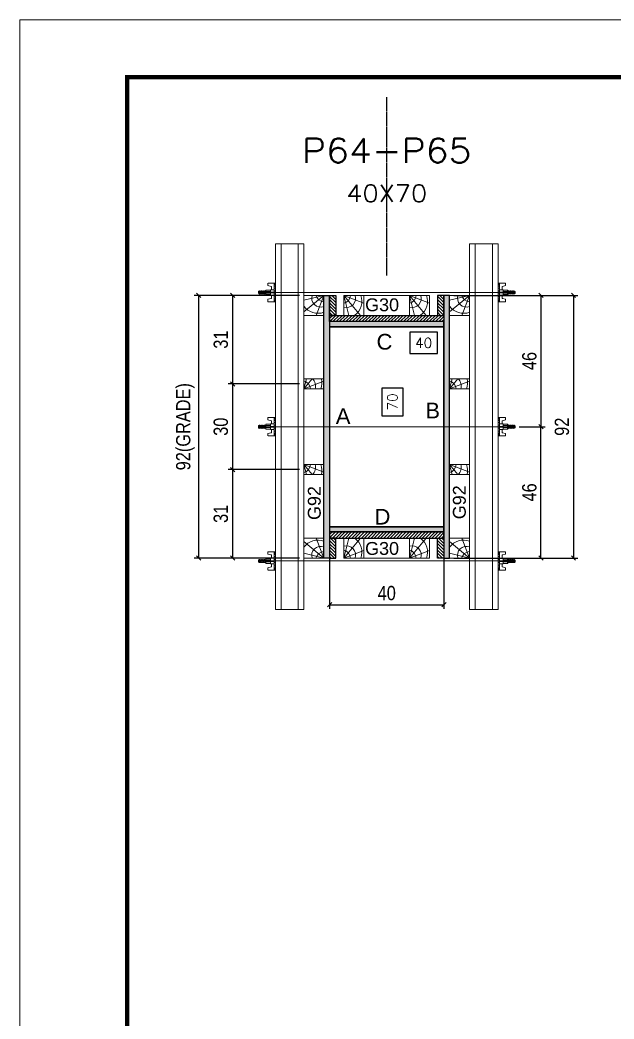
# Model space of a CAD drawing. Extents: x 28748 to 35002, y 14885 to 43501.
# Drawn here: x 28748 to 29164, y 35910 to 36609 of the extents above; entities that cross this region are included whole.
import ezdxf
from ezdxf.enums import TextEntityAlignment as Align

# ---------------------------------------------------------------- set-up
doc = ezdxf.new("R2010")
doc.units = 0
doc.linetypes.add('DASHED', pattern=[0.75, 0.5, -0.25])
doc.linetypes.add('HIDDEN', pattern=[0.375, 0.25, -0.125])
for name, color, linetype in [('CHAPA', 1, 'Continuous'), ('COTA', 241, 'Continuous'), ('MEIO_PONT', 93, 'Continuous'), ('Painéis', 200, 'Continuous'), ('SARRAFO', 251, 'Continuous'), ('Texto de Titulo', 7, 'Continuous'), ('Texto Qtd Sarr', 242, 'Continuous'), ('TEXTO_GERAL', 7, 'Continuous')]:
    doc.layers.add(name, color=color, linetype=linetype)
for name, color, linetype, lineweight in [('Folhas', 255, 'Continuous', 9), ('Hachura', 251, 'Continuous', 9), ('Madeira', 126, 'Continuous', 18), ('Perfil Metálico', 224, 'Continuous', 18), ('SARRAFO DE PRESSAO', 251, 'DASHED', 9), ('Texto Seção', 7, 'Continuous', 15)]:
    doc.layers.add(name, color=color, linetype=linetype, lineweight=lineweight)
doc.styles.add('ARIAL', font='arial.ttf')
doc.styles.add('COTA TECNICA 2X', font='techl___.ttf', dxfattribs={"height": 10})
doc.styles.add('ROMANS', font='romans.shx')
doc.styles.add('SANSSERIF', font='sas_____.pfb')
doc.dimstyles.new('SECAO PILAR', dxfattribs={"dimtxt": 10, "dimasz": 3, "dimexe": 3, "dimexo": 3, "dimgap": 3, "dimtad": 1, "dimdec": 1, "dimlfac": 0.5, "dimzin": 12, "dimdsep": 46, "dimtxsty": 'COTA TECNICA 2X', "dimblk1": 'OBLIQUE', "dimblk2": 'OBLIQUE', "dimsah": 1, "dimcen": 0.9, "dimclrd": 256, "dimclre": 256, "dimclrt": 256, "dimadec": 1, "dimazin": 3, "dimtfac": 1, "dimtdec": 1, "dimtmove": 0, "dimatfit": 3, "dimfxl": 1, "dimtolj": 1, "dimtzin": 12, "dimarcsym": 0})
doc.dimstyles.new('SECÇÃO 2', dxfattribs={"dimtxt": 7, "dimasz": 6, "dimexe": 0.18, "dimexo": 2, "dimgap": -4, "dimtad": 3, "dimdec": 1, "dimlfac": 0.5, "dimzin": 12, "dimdsep": 46, "dimtxsty": 'ROMANS', "dimblk": 'ARCHTICK', "dimcen": 0.09, "dimse1": 1, "dimse2": 1, "dimsd1": 1, "dimsd2": 1, "dimclrd": 180, "dimclre": 5, "dimclrt": 1, "dimadec": 0, "dimazin": 3, "dimtfac": 1, "dimtdec": 1, "dimtofl": 0, "dimtmove": 0, "dimatfit": 3, "dimldrblk": 'ARCHTICK', "dimfxl": 1, "dimtolj": 1, "dimtzin": 0, "dimarcsym": 0})

# ---------------------------------------------------------------- blocks, each defined once
blk = doc.blocks.new('9999999999')
at = {"layer": 'Folhas'}
blk.add_lwpolyline([(98138.98, 34190.21), (99623.98, 34190.21), (99623.98, 35240.21), (98138.98, 35240.21)], close=True, dxfattribs=at)
at = {"layer": 'Folhas', "color": 30, "const_width": 3}
blk.add_lwpolyline([(98213.98, 34230.21), (99583.98, 34230.21), (99583.98, 35200.21), (98213.98, 35200.21)], close=True, dxfattribs=at)
blk = doc.blocks.new('titulo1')
at = {"layer": 'Defpoints', "color": 252, "linetype": 'HIDDEN', "ltscale": 2}
blk.add_line((0, 0), (0, 125), dxfattribs=at)
at = {"layer": 'Defpoints', "style": 'ROMANS', "oblique": 15}
blk.add_attdef('FOLHA', text='', height=10, dxfattribs=at).set_placement((0, 15.58), align=Align.MIDDLE_CENTER)
at = {"layer": 'Texto Qtd Sarr', "color": 3, "style": 'ROMANS', "oblique": 15}
for tag, height, p in [('TITULO', 17, (0, 71.45)), ('SEÇÃO', 12, (0, 41.55))]:
    blk.add_attdef(tag, text='', height=height, dxfattribs=at).set_placement(p, align=Align.MIDDLE_CENTER)
blk = doc.blocks.new('*D455')
at = {"layer": 'COTA', "color": 180, "lineweight": -2, "transparency": 16777216}
for p, q in [((29016.65, 36351.51), (29001.65, 36351.51)), ((29001.65, 36351.51), (29001.65, 36332.17)), ((29016.65, 36332.17), (29016.65, 36351.51)), ((29001.65, 36332.17), (29016.65, 36332.17))]:
    blk.add_line(p, q, dxfattribs=at)
at = {"layer": 'Defpoints', "color": 0, "transparency": 16777216}
for p in [(28965.14, 36394.47), (28965.14, 36254.47), (29020.65, 36254.47)]:
    blk.add_point(p, dxfattribs=at)
at = {"layer": 'COTA', "color": 1, "transparency": 16777216, "insert": (29009.15, 36341.84), "char_height": 7, "attachment_point": 5, "rotation": 90, "style": 'ROMANS'}
blk.add_mtext('\\A1;70', dxfattribs=at)
blk = doc.blocks.new('_ArchTick')
at = {"color": 0, "linetype": 'ByBlock', "const_width": 0.15}
blk.add_lwpolyline([(-0.5, -0.5), (0.5, 0.5)], dxfattribs=at)
blk = doc.blocks.new('_Oblique')
at = {"color": 0, "linetype": 'ByBlock', "lineweight": -2}
blk.add_line((-0.5, -0.5), (0.5, 0.5), dxfattribs=at)
blk = doc.blocks.new('*D456')
at = {"layer": 'COTA', "lineweight": -2, "transparency": 16777216}
for p, q in [((29052.14, 36416.47), (29138.91, 36416.47)), ((29135.91, 36416.47), (29135.91, 36232.47)), ((29052.14, 36232.47), (29138.91, 36232.47))]:
    blk.add_line(p, q, dxfattribs=at)
at = {"layer": 'Defpoints', "color": 0, "transparency": 16777216}
for p in [(29049.14, 36416.47), (29049.14, 36232.47), (29135.91, 36232.47)]:
    blk.add_point(p, dxfattribs=at)
at = {"layer": 'COTA', "lineweight": -2, "transparency": 16777216, "xscale": 3, "yscale": 3, "zscale": 3}
for p, rotation in [((29135.91, 36416.47), 90), ((29135.91, 36232.47), 270)]:
    blk.add_blockref('_Oblique', p, dxfattribs=dict(at, rotation=rotation))
at = {"layer": 'COTA', "transparency": 16777216, "insert": (29127.82, 36324.47), "char_height": 10, "attachment_point": 5, "rotation": 90, "style": 'COTA TECNICA 2X'}
blk.add_mtext('\\A1;92', dxfattribs=at)
blk = doc.blocks.new('*D457')
at = {"layer": 'COTA', "lineweight": -2, "transparency": 16777216}
for p, q in [((29086.14, 36416.47), (29116.14, 36416.47)), ((29113.14, 36416.47), (29113.14, 36324.47)), ((29097.94, 36324.47), (29116.14, 36324.47))]:
    blk.add_line(p, q, dxfattribs=at)
at = {"layer": 'Defpoints', "color": 0, "transparency": 16777216}
for p in [(29083.14, 36416.47), (29094.94, 36324.47), (29113.14, 36324.47)]:
    blk.add_point(p, dxfattribs=at)
at = {"layer": 'COTA', "lineweight": -2, "transparency": 16777216, "xscale": 3, "yscale": 3, "zscale": 3}
for p, rotation in [((29113.14, 36416.47), 90), ((29113.14, 36324.47), 270)]:
    blk.add_blockref('_Oblique', p, dxfattribs=dict(at, rotation=rotation))
at = {"layer": 'COTA', "transparency": 16777216, "insert": (29105.04, 36370.47), "char_height": 10, "attachment_point": 5, "rotation": 90, "style": 'COTA TECNICA 2X'}
blk.add_mtext('\\A1;46', dxfattribs=at)
blk = doc.blocks.new('*D458')
at = {"layer": 'COTA', "lineweight": -2, "transparency": 16777216}
for p, q in [((29097.94, 36324.47), (29116.14, 36324.47)), ((29113.14, 36232.47), (29113.14, 36324.47)), ((29086.14, 36232.47), (29116.14, 36232.47))]:
    blk.add_line(p, q, dxfattribs=at)
at = {"layer": 'Defpoints', "color": 0, "transparency": 16777216}
for p in [(29094.94, 36324.47), (29113.14, 36324.47), (29083.14, 36232.47)]:
    blk.add_point(p, dxfattribs=at)
at = {"layer": 'COTA', "lineweight": -2, "transparency": 16777216, "xscale": 3, "yscale": 3, "zscale": 3}
for p, rotation in [((29113.14, 36324.47), 90), ((29113.14, 36232.47), 270)]:
    blk.add_blockref('_Oblique', p, dxfattribs=dict(at, rotation=rotation))
at = {"layer": 'COTA', "transparency": 16777216, "insert": (29105.04, 36278.47), "char_height": 10, "attachment_point": 5, "rotation": 90, "style": 'COTA TECNICA 2X'}
blk.add_mtext('\\A1;46', dxfattribs=at)
blk = doc.blocks.new('*D459')
at = {"layer": 'COTA', "color": 180, "lineweight": -2, "transparency": 16777216}
for p, q in [((29040.64, 36390.68), (29021.3, 36390.68)), ((29021.3, 36390.68), (29021.3, 36375.68)), ((29040.64, 36375.68), (29040.64, 36390.68)), ((29021.3, 36375.68), (29040.64, 36375.68))]:
    blk.add_line(p, q, dxfattribs=at)
at = {"layer": 'Defpoints', "color": 0, "transparency": 16777216}
for p in [(28965.14, 36394.47), (29045.14, 36394.47), (29045.14, 36371.68)]:
    blk.add_point(p, dxfattribs=at)
at = {"layer": 'COTA', "color": 1, "transparency": 16777216, "insert": (29030.97, 36383.18), "char_height": 7, "attachment_point": 5, "style": 'ROMANS'}
blk.add_mtext('\\A1;40', dxfattribs=at)
blk = doc.blocks.new('PONTALETE')
at = {"layer": 'Madeira'}
for q in [(2.71, 7), (7, 5.76), (7, 1.74)]:
    blk.add_line((0, 0), q, dxfattribs=at)
blk.add_lwpolyline([(0, 0), (7, 0), (7, 7), (0, 7)], close=True, dxfattribs=at)
for centre, radius, start, end in [((2.04, 0.06), 6.23, 37.2818, 109.0913), ((1.09, 0.9), 3.19, 343.603, 109.9847), ((-0.21, -0.78), 3.09, 14.6322, 86.0383)]:
    blk.add_arc(centre, radius, start, end, dxfattribs=at)
blk = doc.blocks.new('*D460')
at = {"layer": 'COTA', "lineweight": -2, "transparency": 16777216}
for p, q in [((28944.14, 36416.47), (28870.36, 36416.47)), ((28873.36, 36416.47), (28873.36, 36232.47)), ((28944.14, 36232.47), (28870.36, 36232.47))]:
    blk.add_line(p, q, dxfattribs=at)
at = {"layer": 'Defpoints', "color": 0, "transparency": 16777216}
for p in [(28947.14, 36416.47), (28873.36, 36232.47), (28947.14, 36232.47)]:
    blk.add_point(p, dxfattribs=at)
at = {"layer": 'COTA', "lineweight": -2, "transparency": 16777216, "xscale": 3, "yscale": 3, "zscale": 3}
for p, rotation in [((28873.36, 36416.47), 90), ((28873.36, 36232.47), 270)]:
    blk.add_blockref('_Oblique', p, dxfattribs=dict(at, rotation=rotation))
at = {"layer": 'COTA', "transparency": 16777216, "insert": (28864.14, 36324.47), "char_height": 10, "attachment_point": 5, "rotation": 90, "style": 'COTA TECNICA 2X'}
blk.add_mtext('\\A1;92(GRADE)', dxfattribs=at)
blk = doc.blocks.new('MEIO PONTALETE')
at = {"layer": 'Madeira'}
for q in [(2.71, 7), (3.5, 2.88), (3.5, 0.87)]:
    blk.add_line((0, 0), q, dxfattribs=at)
blk.add_lwpolyline([(0, 0), (3.5, 0), (3.5, 7), (0, 7)], close=True, dxfattribs=at)
for centre, radius, start, end in [((2.04, 0.06), 6.23, 76.4499, 109.0913), ((1.09, 0.9), 3.19, 40.9063, 109.9847), ((-0.21, -0.78), 3.09, 14.6322, 86.0383)]:
    blk.add_arc(centre, radius, start, end, dxfattribs=at)
blk = doc.blocks.new('*D461')
at = {"layer": 'COTA', "lineweight": -2, "transparency": 16777216}
for p, q in [((28944.14, 36294.47), (28894.2, 36294.47)), ((28897.2, 36294.47), (28897.2, 36232.47)), ((28944.14, 36232.47), (28894.2, 36232.47))]:
    blk.add_line(p, q, dxfattribs=at)
at = {"layer": 'Defpoints', "color": 0, "transparency": 16777216}
for p in [(28947.14, 36294.47), (28897.2, 36232.47), (28947.14, 36232.47)]:
    blk.add_point(p, dxfattribs=at)
at = {"layer": 'COTA', "lineweight": -2, "transparency": 16777216, "xscale": 3, "yscale": 3, "zscale": 3}
for p, rotation in [((28897.2, 36294.47), 90), ((28897.2, 36232.47), 270)]:
    blk.add_blockref('_Oblique', p, dxfattribs=dict(at, rotation=rotation))
at = {"layer": 'COTA', "transparency": 16777216, "insert": (28888.98, 36263.47), "char_height": 10, "attachment_point": 5, "rotation": 90, "style": 'COTA TECNICA 2X'}
blk.add_mtext('\\A1;31', dxfattribs=at)
blk = doc.blocks.new('C')
at = {"layer": 'Hachura', "color": 0}
for p, q in [((0, 3.22), (0, -3.22)), ((0.45, 3.22), (0, 3.22)), ((0.46, 3.16), (0, 3.16)), ((0.46, 3.05), (0, 3.05)), ((0.46, 2.88), (0, 2.88)), ((0, 2.75), (0, -1.16)), ((0.46, 2.65), (0, 2.65)), ((0.46, 2.23), (0, 2.23)), ((0.46, 1.51), (0, 1.51)), ((0.39, 0.49), (0.17, 0.49)), ((0.45, -3.23), (0.45, 3.22)), ((0.45, 3.22), (2.58, 3.22)), ((1.74, 0.97), (0.45, 0.97)), ((1.45, 0.1), (0.45, 0.1)), ((1.35, 1.94), (1.35, 0.96)), ((2.58, 2.39), (1.47, 2.09)), ((1.74, -0.97), (1.74, 0.97)), ((1.74, 0.97), (1.74, 0.84)), ((1.74, 0.97), (1.74, 0.84)), ((1.74, 0.84), (3.35, 0.84)), ((3.35, 0.45), (1.74, 0.45)), ((2.58, 3.22), (2.58, 2.39)), ((3.32, 0.84), (3.32, -0.84)), ((3.35, 0.84), (3.35, -0.84)), ((3.68, 0.45), (3.35, 0.45)), ((3.84, -0.52), (3.35, 0.45)), ((3.35, 0.06), (3.67, -0.57)), ((3.68, 0.45), (4.16, -0.52)), ((3.72, 0.5), (4.25, -0.57)), ((4.37, -0.55), (3.83, 0.53)), ((4.15, 0.45), (3.93, 0.45)), ((4.42, -0.52), (3.93, 0.45)), ((4.15, 0.45), (4.26, 0.45)), ((4.26, 0.45), (4.74, -0.52)), ((4.3, 0.5), (4.83, -0.57)), ((4.95, -0.55), (4.41, 0.53)), ((4.51, 0.45), (4.84, 0.45)), ((5, -0.52), (4.51, 0.45)), ((4.84, 0.45), (5.32, -0.52)), ((4.88, 0.5), (5.41, -0.57)), ((5.53, -0.55), (4.99, 0.53)), ((5.58, -0.52), (5.09, 0.45)), ((5.42, 0.45), (5.09, 0.45)), ((5.58, -0.52), (5.09, 0.45)), ((5.42, 0.45), (5.74, -0.19)), ((5.46, 0.5), (5.74, -0.07)), ((5.74, 0.19), (5.57, 0.53)), ((5.74, 0.32), (5.68, 0.45)), ((5.68, 0.45), (5.74, 0.45)), ((5.74, 0.45), (5.9, 0.29)), ((5.74, 0.45), (5.74, -0.52)), ((5.9, -0.36), (5.9, 0.29)), ((0.45, 0), (0, 0)), ((0.46, -1.52), (0, -1.52)), ((0.46, -2.23), (0, -2.23)), ((0.46, -2.65), (0, -2.65)), ((0.46, -2.88), (0, -2.88)), ((0.46, -3.05), (0, -3.05)), ((0.46, -3.16), (0, -3.16)), ((0, -3.22), (2.57, -3.22)), ((0.08, -0.48), (0.29, -0.48)), ((0.29, -0.48), (0.4, -0.48)), ((0.45, 0), (0.45, -0.97)), ((0.45, -0.16), (1.45, -0.16)), ((0.45, -0.65), (0.45, -0.32)), ((0.45, -3.23), (0.45, -0.65)), ((0.45, -0.97), (1.74, -0.97)), ((1.35, -1.94), (1.35, -0.97)), ((2.58, -2.39), (1.47, -2.1)), ((3.35, -0.32), (1.74, -0.32)), ((3.35, -0.84), (1.74, -0.84)), ((2.58, -3.23), (2.58, -2.39)), ((3.35, -0.07), (3.58, -0.52)), ((3.35, -0.52), (3.58, -0.52)), ((3.84, -0.52), (4.16, -0.52)), ((4.42, -0.52), (4.74, -0.52)), ((4.63, -0.52), (4.74, -0.52)), ((5, -0.52), (5.32, -0.52)), ((5.58, -0.52), (5.74, -0.52)), ((5.74, -0.52), (5.9, -0.36)), ((5.74, -0.52), (5.74, -0.52))]:
    blk.add_line(p, q, dxfattribs=at)
for centre, radius, start, end in [((1.52, 1.94), 0.161, 104.7436, 180), ((1.44, -0.03), 0.129, 272.695, 87.305), ((3.81, 0.39), 0.143, 25.5688, 154.4312), ((4.39, 0.39), 0.143, 25.5688, 154.4312), ((4.97, 0.39), 0.143, 25.5688, 154.4312), ((5.55, 0.39), 0.143, 25.5688, 154.4312), ((0.17, -0.37), 0.174, 221.744, 317.8592), ((1.52, -1.94), 0.161, 180, 255.2564), ((3.71, -0.4), 0.174, 222.1408, 318.256), ((4.29, -0.4), 0.174, 222.1408, 318.256), ((4.87, -0.4), 0.174, 222.1408, 318.256), ((5.45, -0.4), 0.174, 222.1408, 318.256), ((5.61, -0.4), 0.174, 317.8592, 318.256)]:
    blk.add_arc(centre, radius, start, end, dxfattribs=at)
blk = doc.blocks.new('*D462')
at = {"layer": 'COTA', "lineweight": -2, "transparency": 16777216}
for p, q in [((28944.14, 36416.47), (28894.2, 36416.47)), ((28897.2, 36416.47), (28897.2, 36354.47)), ((28944.14, 36354.47), (28894.2, 36354.47))]:
    blk.add_line(p, q, dxfattribs=at)
at = {"layer": 'Defpoints', "color": 0, "transparency": 16777216}
for p in [(28947.14, 36416.47), (28897.2, 36354.47), (28947.14, 36354.47)]:
    blk.add_point(p, dxfattribs=at)
at = {"layer": 'COTA', "lineweight": -2, "transparency": 16777216, "xscale": 3, "yscale": 3, "zscale": 3}
for p, rotation in [((28897.2, 36416.47), 90), ((28897.2, 36354.47), 270)]:
    blk.add_blockref('_Oblique', p, dxfattribs=dict(at, rotation=rotation))
at = {"layer": 'COTA', "transparency": 16777216, "insert": (28888.98, 36385.47), "char_height": 10, "attachment_point": 5, "rotation": 90, "style": 'COTA TECNICA 2X'}
blk.add_mtext('\\A1;31', dxfattribs=at)
blk = doc.blocks.new('*D463')
at = {"layer": 'COTA', "lineweight": -2, "transparency": 16777216}
for p, q in [((28944.14, 36354.47), (28894.2, 36354.47)), ((28897.2, 36354.47), (28897.2, 36294.47)), ((28944.14, 36294.47), (28894.2, 36294.47))]:
    blk.add_line(p, q, dxfattribs=at)
at = {"layer": 'Defpoints', "color": 0, "transparency": 16777216}
for p in [(28947.14, 36354.47), (28897.2, 36294.47), (28947.14, 36294.47)]:
    blk.add_point(p, dxfattribs=at)
at = {"layer": 'COTA', "lineweight": -2, "transparency": 16777216, "xscale": 3, "yscale": 3, "zscale": 3}
for p, rotation in [((28897.2, 36354.47), 90), ((28897.2, 36294.47), 270)]:
    blk.add_blockref('_Oblique', p, dxfattribs=dict(at, rotation=rotation))
at = {"layer": 'COTA', "transparency": 16777216, "insert": (28888.98, 36324.47), "char_height": 10, "attachment_point": 5, "rotation": 90, "style": 'COTA TECNICA 2X'}
blk.add_mtext('\\A1;30', dxfattribs=at)
blk = doc.blocks.new('*D1624')
at = {"layer": 'COTA', "lineweight": -2, "transparency": 16777216}
for p, q in [((28965.14, 36247.87), (28965.14, 36196.83)), ((29045.14, 36247.87), (29045.14, 36196.83)), ((28965.14, 36199.83), (29045.14, 36199.83))]:
    blk.add_line(p, q, dxfattribs=at)
at = {"layer": 'Defpoints', "color": 0, "transparency": 16777216}
for p in [(28965.14, 36250.87), (29045.14, 36250.87), (29045.14, 36199.83)]:
    blk.add_point(p, dxfattribs=at)
at = {"layer": 'COTA', "lineweight": -2, "transparency": 16777216, "xscale": 3, "yscale": 3, "zscale": 3, "rotation": 180}
blk.add_blockref('_Oblique', (28965.14, 36199.83), dxfattribs=at)
at = {"layer": 'COTA', "lineweight": -2, "transparency": 16777216, "xscale": 3, "yscale": 3, "zscale": 3}
blk.add_blockref('_Oblique', (29045.14, 36199.83), dxfattribs=at)
at = {"layer": 'COTA', "transparency": 16777216, "insert": (29005.14, 36207.94), "char_height": 10, "attachment_point": 5, "style": 'COTA TECNICA 2X'}
blk.add_mtext('\\A1;40', dxfattribs=at)

msp = doc.modelspace()

# ---------------------------------------------------------------- hatches: boundary and pattern name
at = {"layer": 'Hachura'}
h = msp.add_hatch(color=256, dxfattribs=at)
h.dxf.hatch_style = 1
h.paths.add_polyline_path([(28965.14, 36232.47), (28961.14, 36232.47), (28961.14, 36416.47), (28965.14, 36416.47)])
h = msp.add_hatch(color=256, dxfattribs=at)
h.dxf.hatch_style = 1
h.paths.add_polyline_path([(28965.14, 36232.47), (28961.14, 36232.47), (28961.14, 36416.47), (28965.14, 36416.47)])
h = msp.add_hatch(dxfattribs=at)
h.set_pattern_fill('ANSI31', color=256, scale=0.5, angle=90, style=0)
h.set_pattern_definition([(135, (6073.7293, 45540.4237), (-1.12253202, -1.12253202), [])])
h.paths.add_polyline_path([(28965.14, 36402.47), (28969.54, 36402.47), (28969.54, 36416.47), (28965.14, 36416.47)])
h = msp.add_hatch(dxfattribs=at)
h.set_pattern_fill('ANSI31', color=256, scale=0.5, angle=90, style=0)
h.set_pattern_definition([(135, (6115.7293, 45540.4237), (-1.12253202, -1.12253202), [])])
h.paths.add_polyline_path([(29045.14, 36402.47), (29040.74, 36402.47), (29040.74, 36416.47), (29045.14, 36416.47)])
h = msp.add_hatch(color=256, dxfattribs=at)
h.dxf.hatch_style = 1
h.paths.add_polyline_path([(29045.14, 36232.47), (29049.14, 36232.47), (29049.14, 36416.47), (29045.14, 36416.47)])
h = msp.add_hatch(color=256, dxfattribs=at)
h.dxf.hatch_style = 1
h.paths.add_polyline_path([(29045.14, 36232.47), (29049.14, 36232.47), (29049.14, 36416.47), (29045.14, 36416.47)])
h = msp.add_hatch(dxfattribs=at)
h.set_pattern_fill('ANSI31', color=256, scale=0.5, style=0)
h.set_pattern_definition([(45, (38139.0893, 59327.48), (-1.12253202, 1.12253202), [])])
h.paths.add_polyline_path([(29045.14, 36398.07), (29045.14, 36402.47), (28965.14, 36402.47), (28965.14, 36398.07)])
h = msp.add_hatch(color=256, dxfattribs=at)
h.dxf.hatch_style = 1
h.paths.add_polyline_path([(28965.14, 36398.07), (28965.14, 36394.47), (29045.14, 36394.47), (29045.14, 36398.07)])
h = msp.add_hatch(color=256, dxfattribs=at)
h.dxf.hatch_style = 1
h.paths.add_polyline_path([(28965.14, 36398.07), (28965.14, 36394.47), (29045.14, 36394.47), (29045.14, 36398.07)])
h = msp.add_hatch(color=256, dxfattribs=at)
h.dxf.hatch_style = 1
h.paths.add_polyline_path([(28965.14, 36254.47), (28965.14, 36250.87), (29045.14, 36250.87), (29045.14, 36254.47)])
h = msp.add_hatch(color=256, dxfattribs=at)
h.dxf.hatch_style = 1
h.paths.add_polyline_path([(28965.14, 36254.47), (28965.14, 36250.87), (29045.14, 36250.87), (29045.14, 36254.47)])
h = msp.add_hatch(dxfattribs=at)
h.set_pattern_fill('ANSI31', color=256, scale=0.5, style=0)
h.set_pattern_definition([(45, (38139.0893, 59353.48), (-1.12253202, 1.12253202), [])])
h.paths.add_polyline_path([(29045.14, 36250.87), (29045.14, 36246.47), (28965.14, 36246.47), (28965.14, 36250.87)])
h = msp.add_hatch(dxfattribs=at)
h.set_pattern_fill('ANSI31', color=256, scale=0.5, angle=90, style=0)
h.set_pattern_definition([(135, (6073.7293, 45735.4237), (-1.12253202, -1.12253202), [])])
h.paths.add_polyline_path([(28965.14, 36246.47), (28969.54, 36246.47), (28969.54, 36232.47), (28965.14, 36232.47)])
h = msp.add_hatch(dxfattribs=at)
h.set_pattern_fill('ANSI31', color=256, scale=0.5, angle=90, style=0)
h.set_pattern_definition([(135, (6115.7293, 45735.4237), (-1.12253202, -1.12253202), [])])
h.paths.add_polyline_path([(29045.14, 36246.47), (29040.74, 36246.47), (29040.74, 36232.47), (29045.14, 36232.47)])

# ---------------------------------------------------------------- linework, layer by layer
at = {"layer": 'CHAPA'}
for points in [[(28965.14, 36232.47), (28961.14, 36232.47), (28961.14, 36416.47), (28965.14, 36416.47)], [(28965.14, 36232.47), (28961.14, 36232.47), (28961.14, 36416.47), (28965.14, 36416.47)], [(29045.14, 36232.47), (29049.14, 36232.47), (29049.14, 36416.47), (29045.14, 36416.47)], [(29045.14, 36232.47), (29049.14, 36232.47), (29049.14, 36416.47), (29045.14, 36416.47)], [(28965.14, 36398.07), (28965.14, 36394.47), (29045.14, 36394.47), (29045.14, 36398.07)], [(28965.14, 36398.07), (28965.14, 36394.47), (29045.14, 36394.47), (29045.14, 36398.07)], [(28965.14, 36254.47), (28965.14, 36250.87), (29045.14, 36250.87), (29045.14, 36254.47)], [(28965.14, 36254.47), (28965.14, 36250.87), (29045.14, 36250.87), (29045.14, 36254.47)]]:
    msp.add_lwpolyline(points, close=True, dxfattribs=at)
at = {"layer": 'Hachura'}
for p, q in [((28916.34, 36418.47), (29090.14, 36418.48)), ((28916.34, 36324.47), (29090.14, 36324.46)), ((28916.34, 36230.47), (29090.14, 36230.46))]:
    msp.add_line(p, q, dxfattribs=at)
at = {"layer": 'Madeira'}
for points in [[(28961.14, 36232.47), (28947.14, 36232.47), (28947.14, 36416.47), (28961.14, 36416.47)], [(28975.14, 36416.47), (28975.14, 36402.47), (29035.13, 36402.47), (29035.13, 36416.47)], [(29049.14, 36232.47), (29063.14, 36232.47), (29063.14, 36416.47), (29049.14, 36416.47)], [(28975.14, 36232.47), (28975.14, 36246.47), (29035.13, 36246.47), (29035.13, 36232.47)]]:
    msp.add_lwpolyline(points, close=True, dxfattribs=at)
at = {"layer": 'Painéis'}
msp.add_lwpolyline([(29045.14, 36394.47), (28965.14, 36394.47), (28965.14, 36254.47), (29045.14, 36254.47)], close=True, dxfattribs=at)
at = {"layer": 'Perfil Metálico'}
for points in [[(28927.14, 36196.47), (28947.14, 36196.47), (28947.14, 36452.47), (28927.14, 36452.47)], [(28943.14, 36452.47), (28931.14, 36452.47), (28931.14, 36196.47), (28943.14, 36196.47)], [(29083.14, 36196.47), (29063.14, 36196.47), (29063.14, 36452.47), (29083.14, 36452.47)], [(29067.14, 36452.47), (29079.14, 36452.47), (29079.14, 36196.47), (29067.14, 36196.47)]]:
    msp.add_lwpolyline(points, close=True, dxfattribs=at)
at = {"layer": 'SARRAFO'}
for points in [[(28969.54, 36416.47), (28969.54, 36402.47), (28965.14, 36402.47), (28965.14, 36416.47)], [(29040.74, 36416.47), (29040.74, 36402.47), (29045.14, 36402.47), (29045.14, 36416.47)], [(28965.14, 36402.47), (29045.14, 36402.47), (29045.14, 36398.07), (28965.14, 36398.07)], [(28965.14, 36246.47), (29045.14, 36246.47), (29045.14, 36250.87), (28965.14, 36250.87)], [(28969.54, 36232.47), (28969.54, 36246.47), (28965.14, 36246.47), (28965.14, 36232.47)], [(29040.74, 36232.47), (29040.74, 36246.47), (29045.14, 36246.47), (29045.14, 36232.47)]]:
    msp.add_lwpolyline(points, close=True, dxfattribs=at)

# ---------------------------------------------------------------- block references
at = {"layer": 'Hachura', "linetype": 'Continuous', "yscale": 2, "zscale": 2, "rotation": 180}
for p, xscale in [((28927.14, 36418.47), 2), ((29083.14, 36418.47), -2)]:
    msp.add_blockref('C', p, dxfattribs=dict(at, xscale=xscale))
at = {"layer": 'Hachura', "linetype": 'Continuous', "yscale": 2, "zscale": 2}
for p, xscale in [((28927.14, 36324.47), -2), ((29083.14, 36324.47), 2), ((28927.14, 36230.47), -2), ((29083.14, 36230.47), 2)]:
    msp.add_blockref('C', p, dxfattribs=dict(at, xscale=xscale))
at = {"layer": 'MEIO_PONT'}
for name, p, xscale, yscale, zscale, rotation in [('PONTALETE', (28961.14, 36416.47), 2, 2, 2, 180), ('PONTALETE', (28975.14, 36416.47), 2, 2, 2, 270), ('PONTALETE', (29021.13, 36416.47), 2, 2, 2, 270), ('PONTALETE', (29063.14, 36416.47), 2, 2, 2, 180), ('MEIO PONTALETE', (28947.14, 36350.97), -1.999999997962732, 1.999999997962732, 1.999999997962732, 270), ('MEIO PONTALETE', (29049.14, 36350.97), -1.999999997962732, 1.999999997962732, 1.999999997962732, 270), ('MEIO PONTALETE', (28947.14, 36297.97), 1.999999997962732, 1.999999997962732, 1.999999997962732, 270), ('MEIO PONTALETE', (29049.14, 36297.97), 1.999999997962732, 1.999999997962732, 1.999999997962732, 270), ('PONTALETE', (28975.14, 36232.47), -2, 2, 2, 270), ('PONTALETE', (29021.13, 36232.47), -2, 2, 2, 270)]:
    msp.add_blockref(name, p, dxfattribs=dict(at, xscale=xscale, yscale=yscale, zscale=zscale, rotation=rotation))
at = {"layer": 'MEIO_PONT', "xscale": -2, "yscale": 2, "zscale": 2}
for p in [(28961.14, 36232.47), (29063.14, 36232.47)]:
    msp.add_blockref('PONTALETE', p, dxfattribs=at)
at = {"layer": 'SARRAFO DE PRESSAO', "color": 6, "linetype": 'ByBlock'}
msp.add_blockref('9999999999', (-69390.64, 1369.09), dxfattribs=at)
at = {"layer": 'Texto Seção'}
ref = msp.add_blockref('titulo1', (29005.14, 36430.35), dxfattribs=at)
ref.add_attrib('TITULO', 'P64-P65', dxfattribs={"layer": 'Texto de Titulo', "color": 7, "height": 17, "style": 'ROMANS', "width": 1.1}).set_placement((29005.14, 36517.85), align=Align.MIDDLE_CENTER)
ref.add_attrib('SEÇÃO', '40X70', dxfattribs={"layer": 'Texto de Titulo', "color": 7, "height": 12, "style": 'ROMANS', "width": 1.1}).set_placement((29005.14, 36487.85), align=Align.MIDDLE_CENTER)

# ---------------------------------------------------------------- texts
at = {"layer": 'TEXTO_GERAL', "style": 'ARIAL'}
for s, p in [('C', (29003.55, 36383.97)), ('A', (28974.59, 36331.92)), ('B', (29037.31, 36335.83)), ('D', (29002.14, 36261.47))]:
    msp.add_text(s, height=11, dxfattribs=at).set_placement(p, align=Align.MIDDLE_CENTER)
at = {"layer": 'TEXTO_GERAL', "color": 0, "linetype": 'Continuous', "style": 'SANSSERIF'}
for p in [(28954.41, 36259.14), (29055.97, 36259.68)]:
    msp.add_text('G92', height=9, rotation=90, dxfattribs=at).set_placement(p, align=Align.MIDDLE_LEFT)
at = {"layer": 'TEXTO_GERAL', "color": 0, "linetype": 'Continuous', "char_height": 9, "width": 285.3299, "style": 'SANSSERIF'}
for insert, attachment_point in [((28989.99, 36414.33), 1), ((28989.99, 36234.61), 7)]:
    msp.add_mtext('G30', dxfattribs=dict(at, insert=insert, attachment_point=attachment_point))

# ---------------------------------------------------------------- dimensions: what is measured, and where the dimension line sits
at = {"layer": 'COTA'}
dim = msp.add_linear_dim(base=(28873.36, 36232.47), p1=(28947.14, 36416.47), p2=(28947.14, 36232.47), angle=270, text='<>(GRADE)', dimstyle='SECAO PILAR', dxfattribs=at)
dim.commit()
dim.dimension.update_dxf_attribs({"geometry": '*D460', "text_midpoint": (28864.14, 36324.47)})
for base, p1, p2, angle, picture, middle in [((28897.2, 36354.47), (28947.14, 36416.47), (28947.14, 36354.47), 270, '*D462', (28888.98, 36385.47)), ((29135.91, 36232.47), (29049.14, 36416.47), (29049.14, 36232.47), 270, '*D456', (29127.82, 36324.47)), ((29113.14, 36324.47), (29083.14, 36416.47), (29094.94, 36324.47), 270, '*D457', (29105.04, 36370.47)), ((28897.2, 36294.47), (28947.14, 36354.47), (28947.14, 36294.47), 270, '*D463', (28888.98, 36324.47)), ((29113.14, 36324.47), (29083.14, 36232.47), (29094.94, 36324.47), 90, '*D458', (29105.04, 36278.47)), ((28897.2, 36232.47), (28947.14, 36294.47), (28947.14, 36232.47), 270, '*D461', (28888.98, 36263.47))]:
    dim = msp.add_linear_dim(base=base, p1=p1, p2=p2, angle=angle, dimstyle='SECAO PILAR', dxfattribs=at)
    dim.commit()
    dim.dimension.update_dxf_attribs({"geometry": picture, "text_midpoint": middle})
dim = msp.add_linear_dim(base=(29020.65, 36254.47), p1=(28965.14, 36394.47), p2=(28965.14, 36254.47), angle=270, dimstyle='SECÇÃO 2', dxfattribs=at)
dim.commit()
dim.dimension.update_dxf_attribs({"geometry": '*D455', "text_midpoint": (29020.65, 36341.84), "dimtype": 160})
dim = msp.add_linear_dim(base=(29045.14, 36371.68), p1=(28965.14, 36394.47), p2=(29045.14, 36394.47), dimstyle='SECÇÃO 2', dxfattribs=at)
dim.commit()
dim.dimension.update_dxf_attribs({"geometry": '*D459', "text_midpoint": (29030.97, 36371.68), "dimtype": 160})
dim = msp.add_linear_dim(base=(29045.14, 36199.83), p1=(28965.14, 36250.87), p2=(29045.14, 36250.87), dimstyle='SECAO PILAR', dxfattribs=at)
dim.commit()
dim.dimension.update_dxf_attribs({"geometry": '*D1624', "text_midpoint": (29005.14, 36207.94)})

doc.saveas('drawing.dxf')
